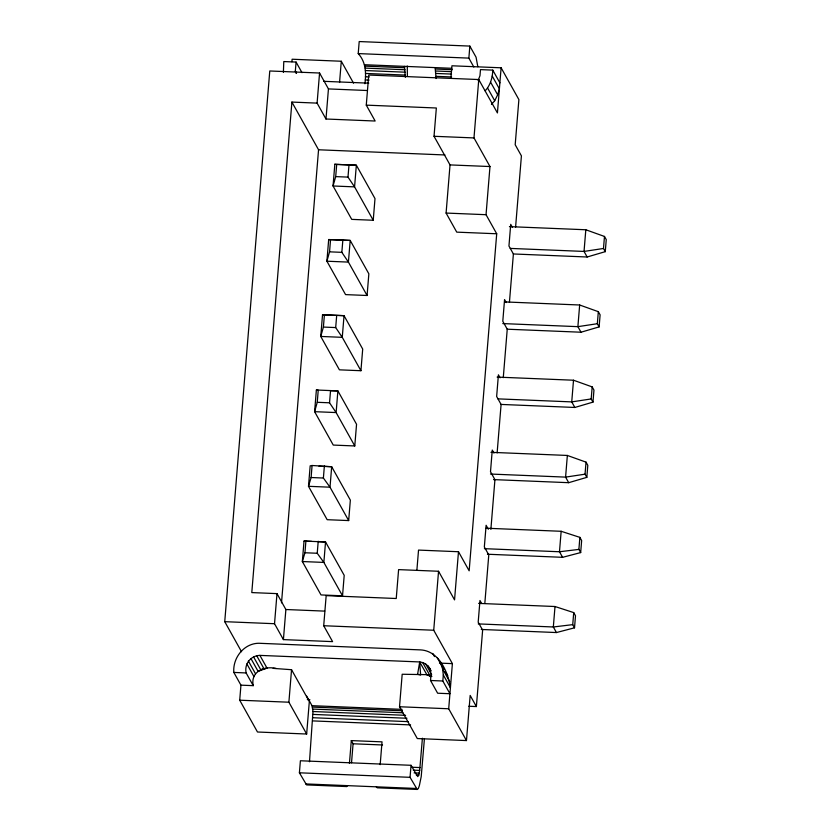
<?xml version="1.0" encoding="UTF-8"?>
<svg xmlns="http://www.w3.org/2000/svg" width="831" height="831" viewBox="0 0 831 831"><rect width="100%" height="100%" fill="white"/><g stroke="black" fill="none" stroke-linecap="round" stroke-linejoin="round"><path stroke-width="1.25" d="M309.485 761.757L312.975 711.523L312.03 705.685L306.701 696.149M364.923 83.765C366.284 73.19 365.972 62.003 358.223 53.589L359.2 41.55L469.847 46.089L476.07 57.214L477.815 66.698M405.362 77.293L404.396 66.355M407.408 76.359L407.273 65.992M436.098 78.55L435.122 67.612M241.541 651.722L224.744 621.671L269.774 70.978L319.561 73.024L328.442 88.917L325.981 119.01L375.155 121.025L366.274 105.132L368.735 75.039L478.76 79.547L497.416 112.933L501.114 67.799L451.939 65.784L450.911 78.28M273.15 668.363L291.546 669.713L309.319 701.52L306.66 734.022L257.485 732.007L239.712 700.201L240.938 685.16L233.833 672.435C232.524 657.238 245.083 641.979 260.882 643.35L420.694 649.904C438.945 650.943 448.096 671.895 450.423 687.704L443.318 674.98L442.58 668.913L440.607 662.795M291.92 61.743L292.117 59.23L341.292 61.245L353.549 83.183M325.981 119.01L317.099 103.117L291.899 102.078L251.793 592.586L276.993 593.625L285.874 609.518L283.413 639.61L332.587 641.625L323.706 625.733L326.168 595.64L396.242 598.507L398.6 569.619L438.55 571.261L454.547 599.878L458.483 551.732L418.533 550.091L416.871 570.367M240.938 685.16L253.237 685.658L246.132 672.944C244.158 663.886 250.827 655.545 259.895 655.389L419.707 661.943C424.766 662.494 428.962 665.828 430.853 670.503M295.992 73.128L295.337 71.092L296.075 62.065L283.786 61.556L283.392 72.411M253.237 685.658C250.224 671.448 264.798 665.621 276.224 668.488M283.413 639.61L274.531 623.717L276.993 593.625M317.099 103.117L319.561 73.024M281.512 602.859L318.553 149.777L291.899 102.078M306.66 734.022L288.887 702.216L291.546 669.713M339.557 82.498L341.292 61.245M304.021 541.074L302.349 561.538L321.015 594.934L342.528 595.817L344.2 575.353L325.534 541.957L304.021 541.074L311.615 541.386M316.372 390.009L314.606 411.677L333.262 445.073L354.775 445.956L356.551 424.288L337.885 390.892L316.372 390.009L318.231 390.258L317.245 402.297L314.606 411.677L336.119 412.56L354.775 445.956M322.521 314.783L320.756 336.451L339.412 369.837L360.924 370.719L362.7 349.051L344.034 315.666L322.521 314.783L344.034 315.666L342.268 337.334L360.924 370.719M328.681 239.557L326.905 261.214L345.571 294.61L367.084 295.493L368.85 273.825L350.194 240.429L328.681 239.557L350.194 240.429L348.418 262.097L367.084 295.493M334.831 164.32L333.054 185.988L351.721 219.374L373.233 220.257L374.999 198.588L356.343 165.203L334.831 164.32L356.343 165.203L354.567 186.871L373.233 220.257M342.528 595.817L323.861 562.421L302.349 561.538L304.946 552.76L305.933 540.721M348.677 520.58L330.011 487.195L308.498 486.312L311.095 477.524L312.082 465.495L331.683 466.731L350.35 500.117L348.677 520.58L327.165 519.697L308.498 486.312L310.171 465.848L312.082 465.495M336.68 315.531L335.693 327.57L342.268 337.334L320.756 336.451L323.404 327.071L324.381 315.032M342.829 240.304L341.842 252.344L348.418 262.097L326.905 261.214L329.554 251.835L330.53 239.795M348.978 165.068L347.992 177.107L354.567 186.871L333.054 185.988L335.703 176.608L336.69 164.569M319.208 541.698L325.534 541.957L323.861 562.421L317.234 553.259L318.221 541.23M319.031 466.212L331.683 466.731L330.011 487.195L323.394 478.033L324.37 465.994M329.543 402.806L330.53 390.767L337.885 390.892L336.119 412.56L329.543 402.806L317.245 402.297M347.607 785.731L346.527 786.552L306.577 784.911L299.409 772.799L300.396 760.76L411.044 765.299L417.754 776.621L418.803 775.043L419.686 770.42L422.418 738.208M349.435 763.398L351.305 740.598L382.031 741.854L380.172 764.665M351.523 762.785L353.082 743.776L351.305 740.598M458.483 551.732L469.151 570.814L496.709 233.771L456.749 232.14L446.091 213.058L450.028 164.912L434.031 136.284L436.348 107.999L366.274 105.132M468.788 706.246L476.381 706.558L470.169 695.433L466.471 740.566L417.297 738.551L399.524 706.755L402.183 674.253L426.822 674.658L431.829 676.268M424.412 738.832L421.213 776.611L419.354 785.69L418.294 788.629L417.214 789.45L410.057 777.328L411.044 765.299M473.836 67.031L468.861 58.118L469.847 46.089M466.471 740.566L448.698 708.77L452.396 663.626L433.73 630.241L438.55 571.261M496.709 233.771L486.042 214.699L489.978 166.543L473.982 137.925L478.76 79.547M443.318 674.98L442.819 681.005L449.935 693.719L437.636 693.22L430.531 680.496L431.019 674.481L429.669 668.384M485.159 90.828C490.383 85.354 492.575 77.553 492.773 70.126L480.474 69.617L479.986 75.642L478.137 80.597M476.381 706.558L482.634 630.127L478.189 622.18L479.965 600.512L481.627 603.493M484.826 603.358L488.784 554.89L484.338 546.943L486.114 525.275L488.337 529.254M490.872 529.399L494.933 479.664L490.498 471.717L492.264 450.049L493.936 453.03M497.125 452.895L501.093 404.437L496.647 396.48L498.413 374.812L500.085 377.793M503.274 377.669L507.242 329.201L502.797 321.254L504.562 299.586L506.235 302.567M509.424 302.432L513.392 253.974L508.946 246.018L510.722 224.349L512.384 227.33M515.584 227.206L521.411 155.864L515.189 144.739L518.887 99.595L501.114 67.799M555.004 606.516L553.332 626.979L556.448 632.547L574.522 627.821L575.499 615.781L573.722 612.603L555.004 606.516L478.614 603.389M561.154 531.289L559.481 551.753L562.597 557.321L580.672 552.584L581.648 540.555L579.872 537.366L561.154 531.289L486.062 528.215M567.355 455.45L565.589 477.119L568.695 482.686L586.821 477.358L587.808 465.318L586.032 462.14L567.355 455.45L490.965 452.324M573.515 380.224L571.738 401.892L574.844 407.46L592.97 402.121L593.957 390.092L592.181 386.903L573.515 380.224L497.125 377.097M579.664 304.998L577.888 326.656L581.004 332.223L599.12 326.895L600.107 314.856L598.33 311.677L579.664 304.998L504.562 301.913M585.813 229.761L584.037 251.429L587.153 256.997L605.269 251.658L606.256 239.629L604.48 236.451L585.813 229.761L509.424 226.634M574.522 627.821L572.736 624.642L573.722 612.603M580.672 552.584L578.895 549.405L579.872 537.366M586.821 477.358L585.045 474.179L586.032 462.14M592.97 402.121L591.194 398.942L592.181 386.903M599.12 326.895L597.344 323.716L598.33 311.677M605.269 251.658L603.493 248.479L604.48 236.451M419.707 661.943L417.598 674.284L420.621 675.011L419.707 661.943L426.822 674.658L430.977 676.642M491.453 104.477L494.715 100.748L497.665 94.827L499.389 88.865L492.274 76.14M259.895 655.389L267.011 668.103L258.109 671.365L250.993 658.651M267.011 668.103L260.716 669.661L253.6 656.937M603.493 248.479L584.037 251.429L510.244 248.407M597.344 323.716L577.888 326.656L502.797 323.581M591.194 398.942L571.738 401.892L497.935 398.87M585.045 474.179L565.589 477.119L490.487 474.044M578.895 549.405L559.481 551.753L484.39 548.668M572.736 624.642L553.332 626.979L478.24 623.904M358.223 53.589L468.861 58.118M364.435 64.714L451.877 68.298M364.83 66.116L404.79 67.747M435.527 69.015L452.272 69.7M365.183 68.111L405.133 69.752M435.87 71.009L451.337 71.643M365.391 70.552L405.341 72.193M436.078 73.45L451.545 74.084M365.463 73.44L405.414 75.081M436.15 76.338L451.607 76.971M365.391 76.764L369.255 76.919M365.235 79.932L369.099 80.088M323.643 81.313L368.756 83.162M328.442 88.917L367.26 90.517M434.031 136.284L473.982 137.925M318.553 149.777L444.949 154.961M450.028 164.912L489.978 166.543M335.703 176.608L347.992 177.107M446.091 213.058L486.042 214.699M513.288 253.964L587.153 256.997M329.554 251.835L341.842 252.344M507.139 329.201L581.004 332.223M323.404 327.071L335.693 327.57M500.989 404.427L574.844 407.46M493.541 479.601L568.695 482.686M311.095 477.524L323.394 478.033M487.444 554.235L562.597 557.321M304.946 552.76L317.234 553.259M285.874 609.518L324.703 611.117M481.284 629.462L556.448 632.547M224.744 621.671L274.531 623.717M323.706 625.733L433.73 630.241M439.454 663.096L452.396 663.626M233.833 672.435L246.132 672.944M430.531 680.496L442.819 681.005M307.325 699.629L309.901 699.733M239.712 700.201L288.887 702.216M399.524 706.755L448.698 708.77M312.03 705.685L402.09 709.373M312.425 707.088L402.484 710.775M312.768 709.082L402.827 712.769M312.975 711.523L405.611 715.325M313.048 714.411L406.961 718.254M312.986 717.735L408.187 721.64M312.82 720.903L410.597 724.912M353.082 743.776L382.53 744.981M412.29 767.252L420.019 767.564M413.246 770.15L419.686 770.42M414.108 772.903L419.26 773.11M416.217 774.939L418.803 775.043M299.409 772.799L410.057 777.328M305.631 783.924L416.279 788.463M417.214 789.45L377.264 787.809L376.318 786.822M426.822 674.658L431.621 676.309M345.592 785.565L346.527 786.552M445.084 671.541L447.722 675.52M492.773 70.126L499.878 82.84M490.56 82.113L497.665 94.827M487.61 88.034L494.715 100.748M296.075 62.065L301.996 72.661M295.337 71.092L296.522 73.211M437.314 657.83L443.837 669.485M442.58 668.913L449.685 681.638M432.743 653.415L434.52 656.594M428.017 665.901L430.988 671.199M425.711 664L431.632 674.595M422.74 662.671L429.845 675.385M256.779 655.867L263.884 668.581M248.344 660.957L255.449 673.671M246.869 663.907L253.974 676.631"/></g></svg>
